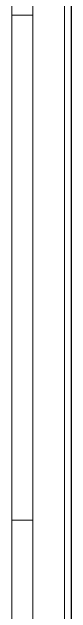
# Model space of a CAD drawing. Header units: inches. Extents: x 21035 to 27109, y -23277 to -20247.
# Drawn here: x 26281.89 to 26284.7, y -22468.39 to -22439.83 of the extents above; entities that cross this region are included whole.
import ezdxf

# ---------------------------------------------------------------- set-up
doc = ezdxf.new("R2010")
doc.units = ezdxf.units.IN
doc.header["$MEASUREMENT"] = 0
doc.layers.add('A-WALL', color=113, linetype='Continuous', lineweight=9)
doc.layers.add('A-WALL-PATT', color=111, linetype='Continuous', lineweight=25)

msp = doc.modelspace()

# ---------------------------------------------------------------- hatches: boundary and pattern name
at = {"layer": 'A-WALL-PATT', "lineweight": 9}
h = msp.add_hatch(dxfattribs=at)
h.set_pattern_fill('FP_13', color=256, style=0, pattern_type=2)
h.set_pattern_definition([(0, (0, 0), (0, 24), []), (90, (0, 0), (-24, 1e-15), [])])
h.paths.add_polyline_path([(26281.89, -22686.928), (26282.89, -22686.928), (26282.89, -22373.678), (26281.89, -22373.678), (26281.89, -22685.308)], flags=0)

# ---------------------------------------------------------------- linework, layer by layer
at = {"layer": 'A-WALL'}
for p, q in [((26282.89, -22372.928), (26282.89, -22687.678)), ((26284.39, -22372.928), (26284.39, -22687.678)), ((26281.89, -22373.678), (26281.89, -22686.928))]:
    msp.add_line(p, q, dxfattribs=at)
at = {"layer": 'A-WALL', "lineweight": 25}
msp.add_line((26284.703, -22372.928), (26284.703, -22687.678), dxfattribs=at)

doc.saveas('drawing.dxf')
